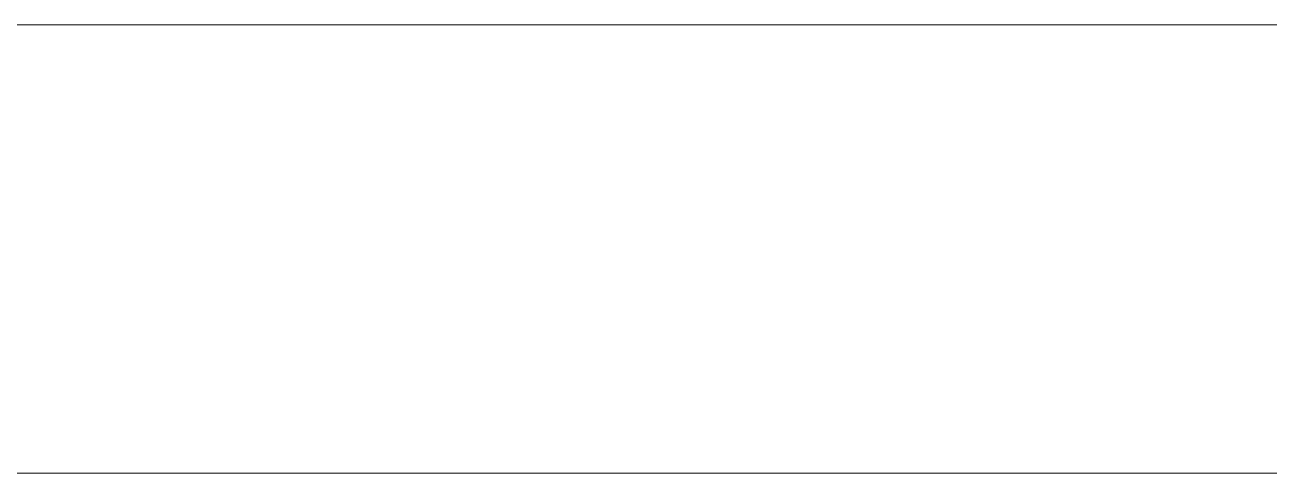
# Model space of a CAD drawing. Header units: millimetres. Extents: x -461 to 1315, y -154 to 152.
# Drawn here: x -201.246 to -201.038, y -76.5376 to -76.4626 of the extents above; entities that cross this region are included whole.
import ezdxf

# ---------------------------------------------------------------- set-up
doc = ezdxf.new("R2010")
doc.units = ezdxf.units.MM
doc.layers.add('A-GLAZ', color=2, linetype='Continuous', lineweight=15)
doc.layers.add('A-WALL', color=253, linetype='Continuous', lineweight=15)

msp = doc.modelspace()

# ---------------------------------------------------------------- linework, layer by layer
at = {"layer": 'A-GLAZ'}
for p, q in [((-202.34563, -76.46263, 0), (-199.84563, -76.46263, -0.02252)), ((-202.34563, -76.46263, 0), (-199.84563, -76.46263, -0.02252)), ((-202.34563, -76.53763, -0.01126), (-199.84563, -76.53763, -0.01126)), ((-202.34563, -76.53763, -0.01126), (-199.84563, -76.53763, -0.01126))]:
    msp.add_line(p, q, dxfattribs=at)
at = {"layer": 'A-WALL'}
msp.add_line((-181.74563, -76.46263), (-214.74563, -76.46263), dxfattribs=at)
msp.add_line((-181.74563, -76.46263), (-214.74563, -76.46263), dxfattribs=at)

doc.saveas('drawing.dxf')
